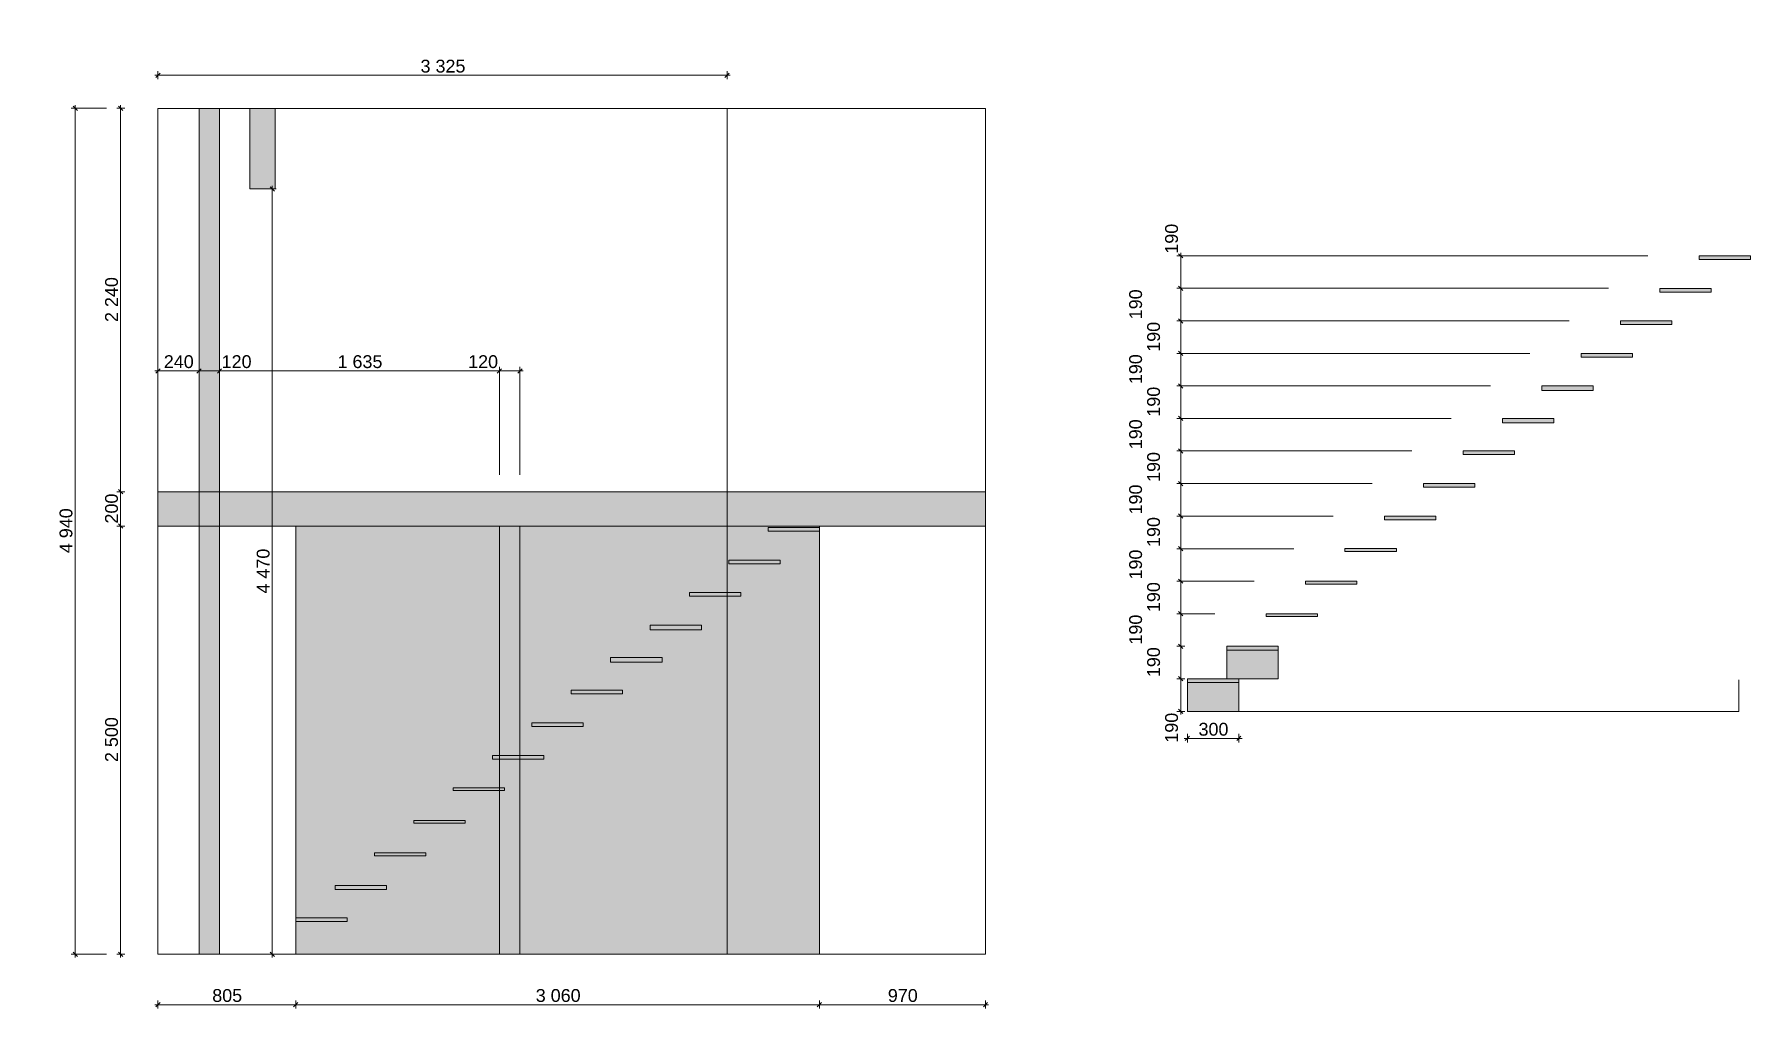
# Model space of a CAD drawing. Header units: millimetres. Extents: x 2336463 to 2579121, y 595385 to 778077.
# Drawn here: x 2434266 to 2444293, y 609763 to 615453 of the extents above; entities that cross this region are included whole.
import ezdxf

# ---------------------------------------------------------------- set-up
doc = ezdxf.new("R2010")
doc.units = ezdxf.units.MM
doc.header["$MEASUREMENT"] = 0
for name, color, linetype, lineweight in [('+возводимые стены_Ном._пера__1', 7, 'Continuous', 13), ('1 Планировка_Ном._пера__1', 7, 'Continuous', 13), ('сит план_Ном._пера__1', 7, 'Continuous', 13)]:
    doc.layers.add(name, color=color, linetype=linetype, lineweight=lineweight)
for name, color, linetype, lineweight, true_color in [('+возводимые стены_Ном._пера__119', 7, 'Continuous', 0, 0xdecbcb), ('1 Планировка размеры_Ном._пера__242', 7, 'Continuous', 13, 0x1b55b5), ('Интерьер - Мебель_Ном._пера__242', 7, 'Continuous', 13, 0x1b55b5), ('сит план_Ном._пера__119', 7, 'Continuous', 0, 0xdecbcb), ('сит план_Ном._пера__58', 7, 'Continuous', 5, 0xdf0000)]:
    doc.layers.add(name, color=color, linetype=linetype, lineweight=lineweight, true_color=true_color)
doc.layers.add('1 Планировка размеры', color=7, linetype='Continuous')
doc.layers.add('Интерьер - Мебель', color=7, linetype='Continuous')
doc.styles.add('СГЕНЕРИР_СТИЛЬ_1', font='arial.ttf')
doc.dimstyles.new('СГЕНЕРИР_СТИЛЬ__1', dxfattribs={"dimtxt": 75, "dimasz": 23.75, "dimexe": 0.18, "dimexo": 300, "dimgap": 0, "dimtad": 1, "dimtih": 1, "dimtoh": 1, "dimdec": 0, "dimzin": 0, "dimdsep": 46, "dimtxsty": 'СГЕНЕРИР_СТИЛЬ_1', "dimblk": 'ARROWHEAD_6', "dimblk1": 'ARROWHEAD_6', "dimblk2": 'ARROWHEAD_6', "dimcen": 0.09, "dimclrd": 256, "dimclre": 256, "dimclrt": 256, "dimazin": 0, "dimtfac": 1, "dimtdec": 4, "dimtmove": 0, "dimatfit": 3, "dimfxl": 0, "dimtolj": 1, "dimtzin": 0, "dimarcsym": 0})
doc.dimstyles.new('СГЕНЕРИР_СТИЛЬ__2', dxfattribs={"dimtxt": 75, "dimasz": 23.75, "dimexe": 0.18, "dimexo": 300, "dimgap": 0, "dimtad": 1, "dimdec": 0, "dimzin": 0, "dimdsep": 46, "dimtxsty": 'СГЕНЕРИР_СТИЛЬ_1', "dimblk": 'ARROWHEAD_6', "dimblk1": 'ARROWHEAD_6', "dimblk2": 'ARROWHEAD_6', "dimcen": 0.09, "dimclrd": 256, "dimclre": 256, "dimclrt": 256, "dimazin": 0, "dimtfac": 1, "dimtdec": 4, "dimtmove": 0, "dimatfit": 3, "dimfxl": 0, "dimtolj": 1, "dimtzin": 0, "dimarcsym": 0})

# ---------------------------------------------------------------- blocks, each defined once
blk = doc.blocks.new('*D3261', base_point=(2086872, 585814))
at = {"layer": '1 Планировка размеры_Ном._пера__242', "color": 152, "linetype": 'Continuous', "lineweight": 13, "true_color": 0x1b55b5}
for p, q in [((2434688, 615021), (2434481, 615021)), ((2434517, 615008), (2434492, 615033)), ((2434504, 615021), (2434504, 615040)), ((2434504, 610081), (2434504, 615021)), ((2434688, 610081), (2434481, 610081)), ((2434492, 610093), (2434517, 610068)), ((2434504, 610062), (2434504, 610081))]:
    blk.add_line(p, q, dxfattribs=at)
at = {"layer": '1 Планировка размеры_Ном._пера__242', "color": 152, "lineweight": 13, "true_color": 0x1b55b5, "insert": (2434489, 612423), "char_height": 75, "attachment_point": 7, "rotation": 90, "style": 'СГЕНЕРИР_СТИЛЬ_1'}
blk.add_mtext('\\A1;{\\pql;\\fArial|b0|i0|c204|p38;4\xa0940}', dxfattribs=at)
blk = doc.blocks.new('ARROWHEAD_6')
at = {"color": 0, "linetype": 'Continuous', "lineweight": 0}
for p, q in [((0, 0), (-1, 0)), ((-0.5, -0.5), (0.5, 0.5))]:
    blk.add_line(p, q, dxfattribs=at)
blk = doc.blocks.new('*D3262', base_point=(2086872, 585814))
at = {"layer": '1 Планировка размеры_Ном._пера__242', "color": 152, "linetype": 'Continuous', "lineweight": 13, "true_color": 0x1b55b5}
for p, q in [((2434794, 612581), (2434747, 612581)), ((2434758, 612594), (2434783, 612569)), ((2434770, 610081), (2434770, 612581)), ((2434794, 610081), (2434747, 610081)), ((2434758, 610093), (2434783, 610068)), ((2434770, 610062), (2434770, 610081))]:
    blk.add_line(p, q, dxfattribs=at)
at = {"layer": '1 Планировка размеры_Ном._пера__242', "color": 152, "lineweight": 13, "true_color": 0x1b55b5, "insert": (2434755, 611203), "char_height": 75, "attachment_point": 7, "rotation": 90, "style": 'СГЕНЕРИР_СТИЛЬ_1'}
blk.add_mtext('\\A1;{\\pql;\\fArial|b0|i0|c204|p38;2\xa0500}', dxfattribs=at)
blk = doc.blocks.new('*D3263', base_point=(2086872, 585814))
at = {"layer": '1 Планировка размеры_Ном._пера__242', "color": 152, "linetype": 'Continuous', "lineweight": 13, "true_color": 0x1b55b5}
for p, q in [((2434794, 612781), (2434747, 612781)), ((2434758, 612794), (2434783, 612769)), ((2434770, 612581), (2434770, 612781)), ((2434794, 612581), (2434747, 612581)), ((2434758, 612594), (2434783, 612569))]:
    blk.add_line(p, q, dxfattribs=at)
at = {"layer": '1 Планировка размеры_Ном._пера__242', "color": 152, "lineweight": 13, "true_color": 0x1b55b5, "insert": (2434755, 612596), "char_height": 75, "attachment_point": 7, "rotation": 90, "style": 'СГЕНЕРИР_СТИЛЬ_1'}
blk.add_mtext('\\A1;{\\pql;\\fArial|b0|i0|c204|p38;200}', dxfattribs=at)
blk = doc.blocks.new('*D3264', base_point=(2086872, 585814))
at = {"layer": '1 Планировка размеры_Ном._пера__242', "color": 152, "linetype": 'Continuous', "lineweight": 13, "true_color": 0x1b55b5}
for p, q in [((2434794, 615021), (2434747, 615021)), ((2434783, 615008), (2434758, 615033)), ((2434770, 615021), (2434770, 615040)), ((2434770, 612781), (2434770, 615021)), ((2434794, 612781), (2434747, 612781)), ((2434758, 612794), (2434783, 612769))]:
    blk.add_line(p, q, dxfattribs=at)
at = {"layer": '1 Планировка размеры_Ном._пера__242', "color": 152, "lineweight": 13, "true_color": 0x1b55b5, "insert": (2434755, 613773), "char_height": 75, "attachment_point": 7, "rotation": 90, "style": 'СГЕНЕРИР_СТИЛЬ_1'}
blk.add_mtext('\\A1;{\\pql;\\fArial|b0|i0|c204|p38;2\xa0240}', dxfattribs=at)
blk = doc.blocks.new('*D3265', base_point=(2086872, 585814))
at = {"layer": '1 Планировка размеры_Ном._пера__242', "color": 152, "linetype": 'Continuous', "lineweight": 13, "true_color": 0x1b55b5}
for p, q in [((2434969, 615214), (2434988, 615214)), ((2435000, 615227), (2434975, 615202)), ((2434988, 615191), (2434988, 615238)), ((2434988, 615214), (2438313, 615214)), ((2438300, 615202), (2438325, 615227)), ((2438313, 615191), (2438313, 615238)), ((2438313, 615214), (2438331, 615214))]:
    blk.add_line(p, q, dxfattribs=at)
at = {"layer": '1 Планировка размеры_Ном._пера__242', "color": 152, "lineweight": 13, "true_color": 0x1b55b5, "insert": (2436522, 615229), "char_height": 75, "attachment_point": 7, "style": 'СГЕНЕРИР_СТИЛЬ_1'}
blk.add_mtext('\\A1;{\\pql;\\fArial|b0|i0|c204|p38;3\xa0325}', dxfattribs=at)
blk = doc.blocks.new('*D3266', base_point=(2086872, 585814))
at = {"layer": '1 Планировка размеры_Ном._пера__242', "color": 152, "linetype": 'Continuous', "lineweight": 13, "true_color": 0x1b55b5}
for p, q in [((2440987, 611689), (2440940, 611689)), ((2440951, 611702), (2440976, 611677)), ((2440963, 611499), (2440963, 611689)), ((2440987, 611499), (2440940, 611499)), ((2440951, 611512), (2440976, 611487)), ((2440963, 611480), (2440963, 611499))]:
    blk.add_line(p, q, dxfattribs=at)
at = {"layer": '1 Планировка размеры_Ном._пера__242', "color": 152, "lineweight": 13, "true_color": 0x1b55b5, "insert": (2440948, 611316), "char_height": 75, "attachment_point": 7, "rotation": 90, "style": 'СГЕНЕРИР_СТИЛЬ_1'}
blk.add_mtext('\\A1;{\\pql;\\fArial|b0|i0|c204|p38;190}', dxfattribs=at)
blk = doc.blocks.new('*D3267', base_point=(2086872, 585814))
at = {"layer": '1 Планировка размеры_Ном._пера__242', "color": 152, "linetype": 'Continuous', "lineweight": 13, "true_color": 0x1b55b5}
for p, q in [((2440987, 611879), (2440940, 611879)), ((2440951, 611892), (2440976, 611867)), ((2440963, 611689), (2440963, 611879)), ((2440987, 611689), (2440940, 611689)), ((2440951, 611702), (2440976, 611677))]:
    blk.add_line(p, q, dxfattribs=at)
at = {"layer": '1 Планировка размеры_Ном._пера__242', "color": 152, "lineweight": 13, "true_color": 0x1b55b5, "insert": (2440843, 611699), "char_height": 75, "attachment_point": 7, "rotation": 90, "style": 'СГЕНЕРИР_СТИЛЬ_1'}
blk.add_mtext('\\A1;{\\pql;\\fArial|b0|i0|c204|p38;190}', dxfattribs=at)
blk = doc.blocks.new('*D3268', base_point=(2086872, 585814))
at = {"layer": '1 Планировка размеры_Ном._пера__242', "color": 152, "linetype": 'Continuous', "lineweight": 13, "true_color": 0x1b55b5}
for p, q in [((2441163, 612069), (2440940, 612069)), ((2440951, 612082), (2440976, 612057)), ((2440963, 611879), (2440963, 612069)), ((2440987, 611879), (2440940, 611879)), ((2440951, 611892), (2440976, 611867))]:
    blk.add_line(p, q, dxfattribs=at)
at = {"layer": '1 Планировка размеры_Ном._пера__242', "color": 152, "lineweight": 13, "true_color": 0x1b55b5, "insert": (2440738, 611889), "char_height": 75, "attachment_point": 7, "rotation": 90, "style": 'СГЕНЕРИР_СТИЛЬ_1'}
blk.add_mtext('\\A1;{\\pql;\\fArial|b0|i0|c204|p38;190}', dxfattribs=at)
blk = doc.blocks.new('*D3269', base_point=(2086872, 585814))
at = {"layer": '1 Планировка размеры_Ном._пера__242', "color": 152, "linetype": 'Continuous', "lineweight": 13, "true_color": 0x1b55b5}
for p, q in [((2440951, 612272), (2440976, 612247)), ((2441393, 612259), (2440940, 612259)), ((2440963, 612069), (2440963, 612259)), ((2441163, 612069), (2440940, 612069)), ((2440951, 612082), (2440976, 612057))]:
    blk.add_line(p, q, dxfattribs=at)
at = {"layer": '1 Планировка размеры_Ном._пера__242', "color": 152, "lineweight": 13, "true_color": 0x1b55b5, "insert": (2440843, 612079), "char_height": 75, "attachment_point": 7, "rotation": 90, "style": 'СГЕНЕРИР_СТИЛЬ_1'}
blk.add_mtext('\\A1;{\\pql;\\fArial|b0|i0|c204|p38;190}', dxfattribs=at)
blk = doc.blocks.new('*D3270', base_point=(2086872, 585814))
at = {"layer": '1 Планировка размеры_Ном._пера__242', "color": 152, "linetype": 'Continuous', "lineweight": 13, "true_color": 0x1b55b5}
for p, q in [((2441623, 612449), (2440940, 612449)), ((2440951, 612462), (2440976, 612437)), ((2440963, 612259), (2440963, 612449)), ((2440951, 612272), (2440976, 612247)), ((2441393, 612259), (2440940, 612259))]:
    blk.add_line(p, q, dxfattribs=at)
at = {"layer": '1 Планировка размеры_Ном._пера__242', "color": 152, "lineweight": 13, "true_color": 0x1b55b5, "insert": (2440738, 612269), "char_height": 75, "attachment_point": 7, "rotation": 90, "style": 'СГЕНЕРИР_СТИЛЬ_1'}
blk.add_mtext('\\A1;{\\pql;\\fArial|b0|i0|c204|p38;190}', dxfattribs=at)
blk = doc.blocks.new('*D3271', base_point=(2086872, 585814))
at = {"layer": '1 Планировка размеры_Ном._пера__242', "color": 152, "linetype": 'Continuous', "lineweight": 13, "true_color": 0x1b55b5}
for p, q in [((2441853, 612639), (2440940, 612639)), ((2440951, 612652), (2440976, 612627)), ((2440963, 612449), (2440963, 612639)), ((2441623, 612449), (2440940, 612449)), ((2440951, 612462), (2440976, 612437))]:
    blk.add_line(p, q, dxfattribs=at)
at = {"layer": '1 Планировка размеры_Ном._пера__242', "color": 152, "lineweight": 13, "true_color": 0x1b55b5, "insert": (2440843, 612459), "char_height": 75, "attachment_point": 7, "rotation": 90, "style": 'СГЕНЕРИР_СТИЛЬ_1'}
blk.add_mtext('\\A1;{\\pql;\\fArial|b0|i0|c204|p38;190}', dxfattribs=at)
blk = doc.blocks.new('*D3272', base_point=(2086872, 585814))
at = {"layer": '1 Планировка размеры_Ном._пера__242', "color": 152, "linetype": 'Continuous', "lineweight": 13, "true_color": 0x1b55b5}
for p, q in [((2442082, 612830), (2440940, 612830)), ((2440951, 612842), (2440976, 612817)), ((2440963, 612639), (2440963, 612830)), ((2441853, 612639), (2440940, 612639)), ((2440951, 612652), (2440976, 612627))]:
    blk.add_line(p, q, dxfattribs=at)
at = {"layer": '1 Планировка размеры_Ном._пера__242', "color": 152, "lineweight": 13, "true_color": 0x1b55b5, "insert": (2440738, 612649), "char_height": 75, "attachment_point": 7, "rotation": 90, "style": 'СГЕНЕРИР_СТИЛЬ_1'}
blk.add_mtext('\\A1;{\\pql;\\fArial|b0|i0|c204|p38;190}', dxfattribs=at)
blk = doc.blocks.new('*D3273', base_point=(2086872, 585814))
at = {"layer": '1 Планировка размеры_Ном._пера__242', "color": 152, "linetype": 'Continuous', "lineweight": 13, "true_color": 0x1b55b5}
for p, q in [((2442313, 613020), (2440940, 613020)), ((2440951, 613032), (2440976, 613007)), ((2440963, 612830), (2440963, 613020)), ((2442082, 612830), (2440940, 612830)), ((2440951, 612842), (2440976, 612817))]:
    blk.add_line(p, q, dxfattribs=at)
at = {"layer": '1 Планировка размеры_Ном._пера__242', "color": 152, "lineweight": 13, "true_color": 0x1b55b5, "insert": (2440843, 612839), "char_height": 75, "attachment_point": 7, "rotation": 90, "style": 'СГЕНЕРИР_СТИЛЬ_1'}
blk.add_mtext('\\A1;{\\pql;\\fArial|b0|i0|c204|p38;190}', dxfattribs=at)
blk = doc.blocks.new('*D3274', base_point=(2086872, 585814))
at = {"layer": '1 Планировка размеры_Ном._пера__242', "color": 152, "linetype": 'Continuous', "lineweight": 13, "true_color": 0x1b55b5}
for p, q in [((2442543, 613210), (2440940, 613210)), ((2440951, 613223), (2440976, 613198)), ((2440963, 613020), (2440963, 613210)), ((2442313, 613020), (2440940, 613020)), ((2440951, 613032), (2440976, 613007))]:
    blk.add_line(p, q, dxfattribs=at)
at = {"layer": '1 Планировка размеры_Ном._пера__242', "color": 152, "lineweight": 13, "true_color": 0x1b55b5, "insert": (2440738, 613030), "char_height": 75, "attachment_point": 7, "rotation": 90, "style": 'СГЕНЕРИР_СТИЛЬ_1'}
blk.add_mtext('\\A1;{\\pql;\\fArial|b0|i0|c204|p38;190}', dxfattribs=at)
blk = doc.blocks.new('*D3275', base_point=(2086872, 585814))
at = {"layer": '1 Планировка размеры_Ном._пера__242', "color": 152, "linetype": 'Continuous', "lineweight": 13, "true_color": 0x1b55b5}
for p, q in [((2442773, 613400), (2440940, 613400)), ((2440951, 613412), (2440976, 613387)), ((2440963, 613210), (2440963, 613400)), ((2442543, 613210), (2440940, 613210)), ((2440951, 613223), (2440976, 613198))]:
    blk.add_line(p, q, dxfattribs=at)
at = {"layer": '1 Планировка размеры_Ном._пера__242', "color": 152, "lineweight": 13, "true_color": 0x1b55b5, "insert": (2440843, 613220), "char_height": 75, "attachment_point": 7, "rotation": 90, "style": 'СГЕНЕРИР_СТИЛЬ_1'}
blk.add_mtext('\\A1;{\\pql;\\fArial|b0|i0|c204|p38;190}', dxfattribs=at)
blk = doc.blocks.new('*D3276', base_point=(2086872, 585814))
at = {"layer": '1 Планировка размеры_Ном._пера__242', "color": 152, "linetype": 'Continuous', "lineweight": 13, "true_color": 0x1b55b5}
for p, q in [((2443003, 613590), (2440940, 613590)), ((2440951, 613602), (2440976, 613577)), ((2440963, 613400), (2440963, 613590)), ((2442773, 613400), (2440940, 613400)), ((2440951, 613412), (2440976, 613387))]:
    blk.add_line(p, q, dxfattribs=at)
at = {"layer": '1 Планировка размеры_Ном._пера__242', "color": 152, "lineweight": 13, "true_color": 0x1b55b5, "insert": (2440738, 613410), "char_height": 75, "attachment_point": 7, "rotation": 90, "style": 'СГЕНЕРИР_СТИЛЬ_1'}
blk.add_mtext('\\A1;{\\pql;\\fArial|b0|i0|c204|p38;190}', dxfattribs=at)
blk = doc.blocks.new('*D3277', base_point=(2086872, 585814))
at = {"layer": '1 Планировка размеры_Ном._пера__242', "color": 152, "linetype": 'Continuous', "lineweight": 13, "true_color": 0x1b55b5}
for p, q in [((2443233, 613780), (2440940, 613780)), ((2440951, 613792), (2440976, 613767)), ((2440963, 613590), (2440963, 613780)), ((2443003, 613590), (2440940, 613590)), ((2440951, 613602), (2440976, 613577))]:
    blk.add_line(p, q, dxfattribs=at)
at = {"layer": '1 Планировка размеры_Ном._пера__242', "color": 152, "lineweight": 13, "true_color": 0x1b55b5, "insert": (2440843, 613599), "char_height": 75, "attachment_point": 7, "rotation": 90, "style": 'СГЕНЕРИР_СТИЛЬ_1'}
blk.add_mtext('\\A1;{\\pql;\\fArial|b0|i0|c204|p38;190}', dxfattribs=at)
blk = doc.blocks.new('*D3278', base_point=(2086872, 585814))
at = {"layer": '1 Планировка размеры_Ном._пера__242', "color": 152, "linetype": 'Continuous', "lineweight": 13, "true_color": 0x1b55b5}
for p, q in [((2443463, 613970), (2440940, 613970)), ((2440951, 613982), (2440976, 613957)), ((2440963, 613780), (2440963, 613970)), ((2443233, 613780), (2440940, 613780)), ((2440951, 613792), (2440976, 613767))]:
    blk.add_line(p, q, dxfattribs=at)
at = {"layer": '1 Планировка размеры_Ном._пера__242', "color": 152, "lineweight": 13, "true_color": 0x1b55b5, "insert": (2440738, 613789), "char_height": 75, "attachment_point": 7, "rotation": 90, "style": 'СГЕНЕРИР_СТИЛЬ_1'}
blk.add_mtext('\\A1;{\\pql;\\fArial|b0|i0|c204|p38;190}', dxfattribs=at)
blk = doc.blocks.new('*D3279', base_point=(2086872, 585814))
at = {"layer": '1 Планировка размеры_Ном._пера__242', "color": 152, "linetype": 'Continuous', "lineweight": 13, "true_color": 0x1b55b5}
for p, q in [((2440976, 614147), (2440951, 614172)), ((2440963, 614160), (2440963, 614178)), ((2443693, 614160), (2440940, 614160)), ((2440963, 613970), (2440963, 614160)), ((2443463, 613970), (2440940, 613970)), ((2440951, 613982), (2440976, 613957))]:
    blk.add_line(p, q, dxfattribs=at)
at = {"layer": '1 Планировка размеры_Ном._пера__242', "color": 152, "lineweight": 13, "true_color": 0x1b55b5, "insert": (2440948, 614172), "char_height": 75, "attachment_point": 7, "rotation": 90, "style": 'СГЕНЕРИР_СТИЛЬ_1'}
blk.add_mtext('\\A1;{\\pql;\\fArial|b0|i0|c204|p38;190}', dxfattribs=at)
blk = doc.blocks.new('*D3280', base_point=(2086872, 585814))
at = {"layer": '1 Планировка размеры_Ном._пера__242', "color": 152, "linetype": 'Continuous', "lineweight": 13, "true_color": 0x1b55b5}
for p, q in [((2441003, 611318), (2441003, 611368)), ((2441303, 611318), (2441303, 611368)), ((2440984, 611341), (2441003, 611341)), ((2441015, 611354), (2440990, 611329)), ((2441003, 611341), (2441303, 611341)), ((2441290, 611329), (2441315, 611354)), ((2441303, 611341), (2441322, 611341))]:
    blk.add_line(p, q, dxfattribs=at)
at = {"layer": '1 Планировка размеры_Ном._пера__242', "color": 152, "lineweight": 13, "true_color": 0x1b55b5, "insert": (2441067, 611356), "char_height": 75, "attachment_point": 7, "style": 'СГЕНЕРИР_СТИЛЬ_1'}
blk.add_mtext('\\A1;{\\pql;\\fArial|b0|i0|c204|p38;300}', dxfattribs=at)
blk = doc.blocks.new('*D3284', base_point=(2086872, 585814))
at = {"layer": '1 Планировка размеры_Ном._пера__242', "color": 152, "linetype": 'Continuous', "lineweight": 13, "true_color": 0x1b55b5}
for p, q in [((2434969, 609786), (2434988, 609786)), ((2435000, 609799), (2434975, 609774)), ((2434988, 609763), (2434988, 609810)), ((2434988, 609786), (2435793, 609786)), ((2435805, 609799), (2435780, 609774)), ((2435793, 609763), (2435793, 609810))]:
    blk.add_line(p, q, dxfattribs=at)
at = {"layer": '1 Планировка размеры_Ном._пера__242', "color": 152, "lineweight": 13, "true_color": 0x1b55b5, "insert": (2435305, 609801), "char_height": 75, "attachment_point": 7, "style": 'СГЕНЕРИР_СТИЛЬ_1'}
blk.add_mtext('\\A1;{\\pql;\\fArial|b0|i0|c204|p38;805}', dxfattribs=at)
blk = doc.blocks.new('*D3285', base_point=(2086872, 585814))
at = {"layer": '1 Планировка размеры_Ном._пера__242', "color": 152, "linetype": 'Continuous', "lineweight": 13, "true_color": 0x1b55b5}
for p, q in [((2435805, 609799), (2435780, 609774)), ((2435793, 609763), (2435793, 609810)), ((2435793, 609786), (2438853, 609786)), ((2438865, 609799), (2438840, 609774)), ((2438853, 609763), (2438853, 609810))]:
    blk.add_line(p, q, dxfattribs=at)
at = {"layer": '1 Планировка размеры_Ном._пера__242', "color": 152, "lineweight": 13, "true_color": 0x1b55b5, "insert": (2437195, 609801), "char_height": 75, "attachment_point": 7, "style": 'СГЕНЕРИР_СТИЛЬ_1'}
blk.add_mtext('\\A1;{\\pql;\\fArial|b0|i0|c204|p38;3\xa0060}', dxfattribs=at)
blk = doc.blocks.new('*D3286', base_point=(2086872, 585814))
at = {"layer": '1 Планировка размеры_Ном._пера__242', "color": 152, "linetype": 'Continuous', "lineweight": 13, "true_color": 0x1b55b5}
for p, q in [((2438865, 609799), (2438840, 609774)), ((2438853, 609763), (2438853, 609810)), ((2438853, 609786), (2439823, 609786)), ((2439810, 609774), (2439835, 609799)), ((2439823, 609763), (2439823, 609810)), ((2439823, 609786), (2439841, 609786))]:
    blk.add_line(p, q, dxfattribs=at)
at = {"layer": '1 Планировка размеры_Ном._пера__242', "color": 152, "lineweight": 13, "true_color": 0x1b55b5, "insert": (2439252, 609801), "char_height": 75, "attachment_point": 7, "style": 'СГЕНЕРИР_СТИЛЬ_1'}
blk.add_mtext('\\A1;{\\pql;\\fArial|b0|i0|c204|p38;970}', dxfattribs=at)
blk = doc.blocks.new('*D3290', base_point=(2086872, 585814))
at = {"layer": '1 Планировка размеры_Ном._пера__242', "color": 152, "linetype": 'Continuous', "lineweight": 13, "true_color": 0x1b55b5}
for p, q in [((2434988, 613464), (2434988, 614721)), ((2435228, 613464), (2435228, 614720)), ((2434969, 613488), (2434988, 613488)), ((2435000, 613500), (2434975, 613475)), ((2434988, 613488), (2435228, 613488)), ((2435240, 613500), (2435215, 613475))]:
    blk.add_line(p, q, dxfattribs=at)
at = {"layer": '1 Планировка размеры_Ном._пера__242', "color": 152, "lineweight": 13, "true_color": 0x1b55b5, "insert": (2435022, 613503), "char_height": 75, "attachment_point": 7, "style": 'СГЕНЕРИР_СТИЛЬ_1'}
blk.add_mtext('\\A1;{\\pql;\\fArial|b0|i0|c204|p38;240}', dxfattribs=at)
blk = doc.blocks.new('*D3291', base_point=(2086872, 585814))
at = {"layer": '1 Планировка размеры_Ном._пера__242', "color": 152, "linetype": 'Continuous', "lineweight": 13, "true_color": 0x1b55b5}
for p, q in [((2435228, 613464), (2435228, 614720)), ((2435348, 613464), (2435348, 614720)), ((2435240, 613500), (2435215, 613475)), ((2435228, 613488), (2435348, 613488)), ((2435360, 613500), (2435335, 613475))]:
    blk.add_line(p, q, dxfattribs=at)
blk = doc.blocks.new('*D3292', base_point=(2086872, 585814))
at = {"layer": '1 Планировка размеры_Ном._пера__242', "color": 152, "linetype": 'Continuous', "lineweight": 13, "true_color": 0x1b55b5}
for p, q in [((2435348, 613464), (2435348, 614720)), ((2435360, 613500), (2435335, 613475)), ((2435348, 613488), (2436983, 613488)), ((2436995, 613500), (2436970, 613475)), ((2436983, 612881), (2436983, 613511))]:
    blk.add_line(p, q, dxfattribs=at)
at = {"layer": '1 Планировка размеры_Ном._пера__242', "color": 152, "lineweight": 13, "true_color": 0x1b55b5, "char_height": 75, "attachment_point": 7, "style": 'СГЕНЕРИР_СТИЛЬ_1'}
for s, insert in [('\\A1;{\\pql;\\fArial|b0|i0|c204|p38;120}', (2435360, 613503)), ('\\A1;{\\pql;\\fArial|b0|i0|c204|p38;1\xa0635}', (2436037, 613503)), ('\\A1;{\\pql;\\fArial|b0|i0|c204|p38;120}', (2436800, 613503))]:
    blk.add_mtext(s, dxfattribs=dict(at, insert=insert))
blk = doc.blocks.new('*D3293', base_point=(2086872, 585814))
at = {"layer": '1 Планировка размеры_Ном._пера__242', "color": 152, "linetype": 'Continuous', "lineweight": 13, "true_color": 0x1b55b5}
for p, q in [((2436995, 613500), (2436970, 613475)), ((2436983, 612881), (2436983, 613511)), ((2436983, 613488), (2437103, 613488)), ((2437090, 613475), (2437115, 613500)), ((2437103, 612881), (2437103, 613511)), ((2437103, 613488), (2437122, 613488))]:
    blk.add_line(p, q, dxfattribs=at)
blk = doc.blocks.new('*D3380', base_point=(2086872, 585814))
at = {"layer": 'Интерьер - Мебель_Ном._пера__242', "color": 152, "linetype": 'Continuous', "lineweight": 13, "true_color": 0x1b55b5}
for p, q in [((2435656, 614551), (2435656, 614569)), ((2435679, 614551), (2435632, 614551)), ((2435668, 614538), (2435643, 614563)), ((2435656, 610081), (2435656, 614551)), ((2435679, 610081), (2435288, 610081)), ((2435643, 610093), (2435668, 610068)), ((2435656, 610062), (2435656, 610081))]:
    blk.add_line(p, q, dxfattribs=at)
at = {"layer": 'Интерьер - Мебель_Ном._пера__242', "color": 152, "lineweight": 13, "true_color": 0x1b55b5, "insert": (2435641, 612187), "char_height": 75, "attachment_point": 7, "rotation": 90, "style": 'СГЕНЕРИР_СТИЛЬ_1'}
blk.add_mtext('\\A1;{\\pql;\\fArial|b0|i0|c204|p38;4\xa0470}', dxfattribs=at)

msp = doc.modelspace()

# ---------------------------------------------------------------- hatches: boundary and pattern name
at = {"layer": '+возводимые стены_Ном._пера__119', "linetype": 'Continuous', "lineweight": 0, "true_color": 0x373232}
for points in [[(2435227.8, 610080.8), (2435347.8, 610080.8), (2435347.8, 615019.8), (2435227.8, 615019.8)], [(2436982.8, 610080.8), (2437102.8, 610080.8), (2437102.8, 612581.2), (2436982.8, 612581.2)]]:
    msp.add_hatch(color=250, dxfattribs=at).paths.add_polyline_path(points)
at = {"layer": 'сит план_Ном._пера__1', "linetype": 'Continuous', "lineweight": 13}
h = msp.add_hatch(dxfattribs=at)
h.set_pattern_fill('AR_CONC', style=0, pattern_type=2)
h.set_pattern_definition([(50, (2086872.01, 585813.69), (-182.18467, 15.939086), [19.05, -209.55]), (355, (2086872.01, 585813.69), (-35.24342, 191.05685), [15.24, -167.64058]), (100.451445, (2086887.2, 585812.36), (146.94125, 175.11775), [16.19001, -178.09024]), (46.1842, (2086872.01, 585864.49), (-271.07904, 42.04233), [28.575, -314.325]), (96.63556, (2086894.6, 585860.98), (237.40413, 247.42612), [24.28502, -267.1356]), (351.18415, (2086872.01, 585864.49), (237.40413, 247.42612), [22.85997, -251.45973]), (21, (2086897.41, 585851.79), (-151.61439, 102.2652), [19.05, -209.55]), (326, (2086897.41, 585851.79), (61.80203, 184.18797), [15.24, -167.64]), (71.451445, (2086910.05, 585843.26), (213.41642, 81.92277), [16.19001, -178.08994]), (37.5, (2086872.015, 585813.686), (3.088603, 84.555039), [0, -165.608, 0, -170.18, 0, -168.275]), (7.5, (2086872.015, 585813.69), (66.819663, 100.180575), [0, -97.028, 0, -161.798, 0, -64.135]), (327.5, (2086815.37, 585813.686), (-135.590595, 5.728744), [0, -63.5, 0, -198.12, 0, -262.89]), (317.5, (2086789.97, 585813.69), (148.12918, 25.42649), [0, -82.55, 0, -131.572, 0, -186.69])])
h.paths.add_polyline_path([(2434987.7, 612781.2), (2439822.7, 612781.2), (2439822.7, 612581.2), (2434987.7, 612581.2)])
at = {"layer": 'сит план_Ном._пера__119', "linetype": 'Continuous', "lineweight": 0, "true_color": 0x373232}
for points in [[(2441232.8, 611689.1), (2441532.8, 611689.1), (2441532.8, 611879.3), (2441232.8, 611879.3)], [(2441002.8, 611499.1), (2441302.8, 611499.1), (2441302.8, 611689.3), (2441002.8, 611689.3)]]:
    msp.add_hatch(color=250, dxfattribs=at).paths.add_polyline_path(points)
at = {"layer": 'сит план_Ном._пера__58', "linetype": 'Continuous', "lineweight": 0, "true_color": 0x370000}
for points in [[(2435525.5, 615020.8), (2435673.1, 615020.8), (2435673.1, 614550.6), (2435525.5, 614550.6)], [(2435792.7, 612581.2), (2438852.7, 612581.2), (2438852.7, 610080.8), (2435792.7, 610080.8)]]:
    msp.add_hatch(color=18, dxfattribs=at).paths.add_polyline_path(points)
at = {"layer": 'сит план_Ном._пера__58', "linetype": 'Continuous', "lineweight": 0, "true_color": 0x6f0000}
for points in [[(2443992.8, 614159.7), (2444292.8, 614159.7), (2444292.8, 614138.2), (2443992.8, 614138.2)], [(2443762.8, 613969.5), (2444062.8, 613969.5), (2444062.8, 613948), (2443762.8, 613948)], [(2443532.8, 613779.5), (2443832.8, 613779.5), (2443832.8, 613758.1), (2443532.8, 613758.1)], [(2443302.8, 613589.8), (2443602.8, 613589.8), (2443602.8, 613568.4), (2443302.8, 613568.4)], [(2443072.8, 613399.9), (2443372.8, 613399.9), (2443372.8, 613373), (2443072.8, 613373)], [(2442842.8, 613210.2), (2443142.8, 613210.2), (2443142.8, 613183.2), (2442842.8, 613183.2)], [(2442612.8, 613019.7), (2442912.8, 613019.7), (2442912.8, 612998.3), (2442612.8, 612998.3)], [(2442382.2, 612829.6), (2442682.2, 612829.6), (2442682.2, 612808.1), (2442382.2, 612808.1)], [(2438552.7, 612572.5), (2438852.7, 612572.5), (2438852.7, 612550.9), (2438552.7, 612550.9)], [(2442152.8, 612639.3), (2442452.8, 612639.3), (2442452.8, 612617.8), (2442152.8, 612617.8)], [(2438322.7, 612382.5), (2438622.7, 612382.5), (2438622.7, 612361), (2438322.7, 612361)], [(2441922.8, 612449.3), (2442222.8, 612449.3), (2442222.8, 612433.1), (2441922.8, 612433.1)], [(2438092.7, 612192.8), (2438392.7, 612192.8), (2438392.7, 612171.3), (2438092.7, 612171.3)], [(2441692.8, 612259.1), (2441992.8, 612259.1), (2441992.8, 612242.8), (2441692.8, 612242.8)], [(2441462.8, 612069.1), (2441762.8, 612069.1), (2441762.8, 612052.8), (2441462.8, 612052.8)], [(2437862.7, 612002.9), (2438162.7, 612002.9), (2438162.7, 611975.9), (2437862.7, 611975.9)], [(2441232.8, 611879.3), (2441532.8, 611879.3), (2441532.8, 611856.2), (2441232.8, 611856.2)], [(2437632.7, 611813.1), (2437932.7, 611813.1), (2437932.7, 611786.2), (2437632.7, 611786.2)], [(2441002.8, 611689.3), (2441302.8, 611689.3), (2441302.8, 611667.8), (2441002.8, 611667.8)], [(2437402.7, 611622.7), (2437702.7, 611622.7), (2437702.7, 611601.2), (2437402.7, 611601.2)], [(2437172.1, 611432.5), (2437472.1, 611432.5), (2437472.1, 611411.1), (2437172.1, 611411.1)], [(2436942.7, 611242.2), (2437242.7, 611242.2), (2437242.7, 611220.8), (2436942.7, 611220.8)], [(2436712.7, 611052.3), (2437012.7, 611052.3), (2437012.7, 611036), (2436712.7, 611036)], [(2436482.7, 610862), (2436782.7, 610862), (2436782.7, 610845.8), (2436482.7, 610845.8)], [(2436252.7, 610672), (2436552.7, 610672), (2436552.7, 610655.8), (2436252.7, 610655.8)], [(2436022.7, 610482.2), (2436322.7, 610482.2), (2436322.7, 610459.2), (2436022.7, 610459.2)], [(2435792.7, 610292.2), (2436092.7, 610292.2), (2436092.7, 610270.8), (2435792.7, 610270.8)]]:
    msp.add_hatch(color=16, dxfattribs=at).paths.add_polyline_path(points)

# ---------------------------------------------------------------- linework, layer by layer
at = {"layer": '+возводимые стены_Ном._пера__1', "color": 7, "linetype": 'Continuous', "lineweight": 13, "flags": 128}
for points in [[(2435227.8, 610080.8), (2435347.8, 610080.8), (2435347.8, 615019.8), (2435227.8, 615019.8)], [(2436982.8, 610080.8), (2437102.8, 610080.8), (2437102.8, 612581.2), (2436982.8, 612581.2)]]:
    msp.add_lwpolyline(points, close=True, dxfattribs=at)
at = {"layer": '1 Планировка_Ном._пера__1', "color": 7, "linetype": 'Continuous', "lineweight": 13}
for p, q in [((2434987.7, 615020.8), (2438312.7, 615020.8)), ((2434987.7, 610080.8), (2434987.7, 615020.8)), ((2438312.7, 615020.8), (2438312.7, 610080.8)), ((2438312.7, 615020.8), (2439822.7, 615020.8)), ((2438312.7, 610080.8), (2438312.7, 615020.8)), ((2439822.7, 615020.8), (2439822.7, 610080.8)), ((2444222.8, 611684.1), (2444222.8, 611499.1)), ((2444222.8, 611499.1), (2441002.8, 611499.1)), ((2438312.7, 610080.8), (2434987.7, 610080.8)), ((2439822.7, 610080.8), (2438312.7, 610080.8))]:
    msp.add_line(p, q, dxfattribs=at)
at = {"layer": 'сит план_Ном._пера__1', "color": 7, "linetype": 'Continuous', "lineweight": 13, "flags": 128}
for points in [[(2435525.5, 615020.8), (2435673.1, 615020.8), (2435673.1, 614550.6), (2435525.5, 614550.6)], [(2443992.8, 614159.7), (2444292.8, 614159.7), (2444292.8, 614138.2), (2443992.8, 614138.2)], [(2443762.8, 613969.5), (2444062.8, 613969.5), (2444062.8, 613948), (2443762.8, 613948)], [(2443532.8, 613779.5), (2443832.8, 613779.5), (2443832.8, 613758.1), (2443532.8, 613758.1)], [(2443302.8, 613589.8), (2443602.8, 613589.8), (2443602.8, 613568.4), (2443302.8, 613568.4)], [(2443072.8, 613399.9), (2443372.8, 613399.9), (2443372.8, 613373), (2443072.8, 613373)], [(2442842.8, 613210.2), (2443142.8, 613210.2), (2443142.8, 613183.2), (2442842.8, 613183.2)], [(2442612.8, 613019.7), (2442912.8, 613019.7), (2442912.8, 612998.3), (2442612.8, 612998.3)], [(2434987.7, 612781.2), (2439822.7, 612781.2), (2439822.7, 612581.2), (2434987.7, 612581.2)], [(2442382.2, 612829.6), (2442682.2, 612829.6), (2442682.2, 612808.1), (2442382.2, 612808.1)], [(2435792.7, 612581.2), (2438852.7, 612581.2), (2438852.7, 610080.8), (2435792.7, 610080.8)], [(2438552.7, 612572.5), (2438852.7, 612572.5), (2438852.7, 612550.9), (2438552.7, 612550.9)], [(2442152.8, 612639.3), (2442452.8, 612639.3), (2442452.8, 612617.8), (2442152.8, 612617.8)], [(2438322.7, 612382.5), (2438622.7, 612382.5), (2438622.7, 612361), (2438322.7, 612361)], [(2441922.8, 612449.3), (2442222.8, 612449.3), (2442222.8, 612433.1), (2441922.8, 612433.1)], [(2438092.7, 612192.8), (2438392.7, 612192.8), (2438392.7, 612171.3), (2438092.7, 612171.3)], [(2441692.8, 612259.1), (2441992.8, 612259.1), (2441992.8, 612242.8), (2441692.8, 612242.8)], [(2441462.8, 612069.1), (2441762.8, 612069.1), (2441762.8, 612052.8), (2441462.8, 612052.8)], [(2437862.7, 612002.9), (2438162.7, 612002.9), (2438162.7, 611975.9), (2437862.7, 611975.9)], [(2441232.8, 611879.3), (2441532.8, 611879.3), (2441532.8, 611856.2), (2441232.8, 611856.2)], [(2441232.8, 611689.1), (2441532.8, 611689.1), (2441532.8, 611879.3), (2441232.8, 611879.3)], [(2437632.7, 611813.1), (2437932.7, 611813.1), (2437932.7, 611786.2), (2437632.7, 611786.2)], [(2441002.8, 611689.3), (2441302.8, 611689.3), (2441302.8, 611667.8), (2441002.8, 611667.8)], [(2441002.8, 611499.1), (2441302.8, 611499.1), (2441302.8, 611689.3), (2441002.8, 611689.3)], [(2437402.7, 611622.7), (2437702.7, 611622.7), (2437702.7, 611601.2), (2437402.7, 611601.2)], [(2437172.1, 611432.5), (2437472.1, 611432.5), (2437472.1, 611411.1), (2437172.1, 611411.1)], [(2436942.7, 611242.2), (2437242.7, 611242.2), (2437242.7, 611220.8), (2436942.7, 611220.8)], [(2436712.7, 611052.3), (2437012.7, 611052.3), (2437012.7, 611036), (2436712.7, 611036)], [(2436482.7, 610862), (2436782.7, 610862), (2436782.7, 610845.8), (2436482.7, 610845.8)], [(2436252.7, 610672), (2436552.7, 610672), (2436552.7, 610655.8), (2436252.7, 610655.8)], [(2436022.7, 610482.2), (2436322.7, 610482.2), (2436322.7, 610459.2), (2436022.7, 610459.2)], [(2435792.7, 610292.2), (2436092.7, 610292.2), (2436092.7, 610270.8), (2435792.7, 610270.8)]]:
    msp.add_lwpolyline(points, close=True, dxfattribs=at)

# ---------------------------------------------------------------- dimensions: what is measured, and where the dimension line sits
at = {"layer": '1 Планировка размеры', "color": 152, "linetype": 'Continuous', "lineweight": 13, "true_color": 0x1b55b5}
for base, p1, p2, picture, middle in [((2438312.7, 615214.5), (2434987.7, 615020.8), (2438312.7, 615020.8), '*D3265', (2436650.8, 615267)), ((2435227.8, 613487.6), (2434987.7, 615020.8), (2435227.8, 615019.8), '*D3290', (2435108.2, 613540.1)), ((2435347.8, 613487.6), (2435227.8, 615019.8), (2435347.8, 615019.8), '*D3291', (2435446.1, 613540.1)), ((2436982.8, 613487.6), (2435347.8, 615019.8), (2436982.8, 612581.2), '*D3292', (2436165.9, 613540.1)), ((2437102.8, 613487.6), (2436982.8, 612581.2), (2437102.8, 612581.2), '*D3293', (2436885.3, 613540.1)), ((2441302.8, 611341.4), (2441002.8, 611667.8), (2441302.8, 611667.8), '*D3280', (2441153.2, 611393.9)), ((2435792.7, 609786.1), (2434987.7, 610080.8), (2435792.7, 610080.8), '*D3284', (2435390.6, 609838.6)), ((2438852.7, 609786.1), (2435792.7, 610080.8), (2438852.7, 610080.8), '*D3285', (2437323.3, 609838.6)), ((2439822.7, 609786.1), (2438852.7, 610080.8), (2439822.7, 610080.8), '*D3286', (2439338.1, 609838.6))]:
    dim = msp.add_linear_dim(base=base, p1=p1, p2=p2, dimstyle='СГЕНЕРИР_СТИЛЬ__1', dxfattribs=at)
    dim.commit()
    dim.dimension.update_dxf_attribs({"geometry": picture, "text_midpoint": middle, "dimtype": 160})
for base, p1, p2, picture, middle in [((2434504.3, 615020.8), (2434987.7, 610080.8), (2434987.7, 615020.8), '*D3261', (2434451.8, 612551.4)), ((2434770.2, 615020.8), (2434987.7, 612781.2), (2434987.7, 615020.8), '*D3264', (2434717.7, 613901.6)), ((2440963.2, 614159.7), (2443762.8, 613969.5), (2443992.8, 614159.7), '*D3279', (2440910.7, 614257.9)), ((2440963.2, 613969.5), (2443532.8, 613779.5), (2443762.8, 613969.5), '*D3278', (2440700.7, 613874.9)), ((2440963.2, 613779.5), (2443302.8, 613589.8), (2443532.8, 613779.5), '*D3277', (2440805.7, 613685.1)), ((2440963.2, 613589.8), (2443072.8, 613399.9), (2443302.8, 613589.8), '*D3276', (2440700.7, 613495.3)), ((2440963.2, 613399.9), (2442842.8, 613210.2), (2443072.8, 613399.9), '*D3275', (2440805.7, 613305.4)), ((2440963.1596, 613210.1699), (2442612.8425, 613019.7038), (2442842.8425, 613210.1699), '*D3274', (2440700.6595, 613115.3299)), ((2440963.2, 613019.7), (2442382.2, 612829.6), (2442612.8, 613019.7), '*D3273', (2440805.7, 612925)), ((2434770.2, 612781.2), (2434987.7, 612581.2), (2434987.7, 612781.2), '*D3263', (2434717.7, 612681.5)), ((2440963.2, 612829.6), (2442152.8, 612639.3), (2442382.2, 612829.6), '*D3272', (2440700.7, 612734.8)), ((2434770.2, 612581.2), (2434987.7, 610080.8), (2434987.7, 612581.2), '*D3262', (2434717.7, 611331.6)), ((2440963.2, 612639.3), (2441922.8, 612449.3), (2442152.8, 612639.3), '*D3271', (2440805.7, 612544.7)), ((2440963.2, 612449.3), (2441692.8, 612259.1), (2441922.8, 612449.3), '*D3270', (2440700.7, 612354.6)), ((2440963.2, 612259.1), (2441462.8, 612069.1), (2441692.8, 612259.1), '*D3269', (2440805.7, 612164.5)), ((2440963.2, 612069.1), (2441232.8, 611879.3), (2441462.8, 612069.1), '*D3268', (2440700.7, 611974.6)), ((2440963.2, 611879.3), (2441002.8, 611689.3), (2441232.8, 611879.3), '*D3267', (2440805.7, 611784.7)), ((2440963.2, 611689.3), (2441002.8, 611499.1), (2441002.8, 611689.3), '*D3266', (2440910.7, 611401.6))]:
    dim = msp.add_linear_dim(base=base, p1=p1, p2=p2, angle=90, dimstyle='СГЕНЕРИР_СТИЛЬ__2', dxfattribs=at)
    dim.commit()
    dim.dimension.update_dxf_attribs({"geometry": picture, "text_midpoint": middle, "dimtype": 160, "text_rotation": 90})
at = {"layer": 'Интерьер - Мебель', "color": 152, "linetype": 'Continuous', "lineweight": 13, "true_color": 0x1b55b5}
dim = msp.add_linear_dim(base=(2435655.8, 614550.6), p1=(2434987.7, 610080.8), p2=(2435525.5, 614550.6), angle=90, dimstyle='СГЕНЕРИР_СТИЛЬ__2', dxfattribs=at)
dim.commit()
dim.dimension.update_dxf_attribs({"geometry": '*D3380', "text_midpoint": (2435603.3, 612316.3), "dimtype": 160, "text_rotation": 90})

doc.saveas('drawing.dxf')
